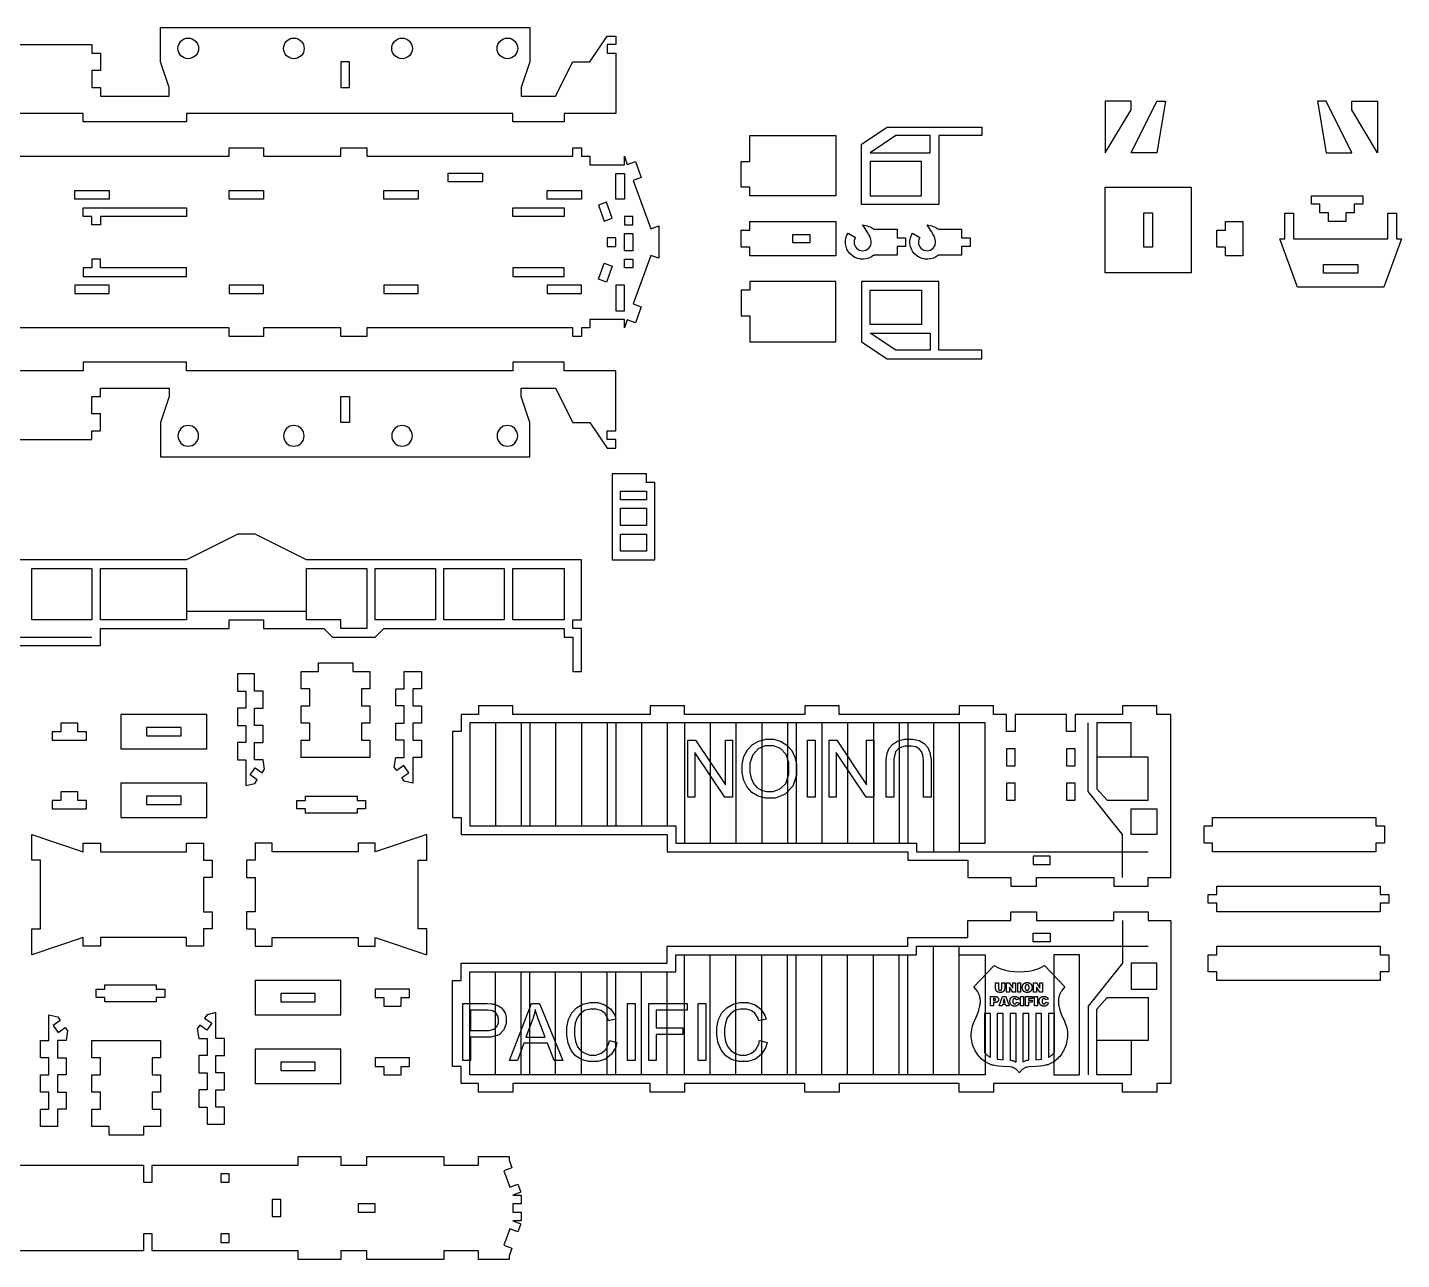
# Model space of a CAD drawing. Extents: x -80 to 87, y -38 to 108.
# Drawn here: x 7.3 to 87.2, y -37.9 to 33.9 of the extents above; entities that cross this region are included whole.
import ezdxf

# ---------------------------------------------------------------- set-up
doc = ezdxf.new("R2010")
doc.units = 0
doc.header["$MEASUREMENT"] = 0
doc.layers.get('0').update_dxf_attribs({"linetype": 'CONTINUOUS'})
doc.layers.add('ENGRAVE', color=1, linetype='CONTINUOUS')

msp = doc.modelspace()

# ---------------------------------------------------------------- linework, layer by layer
for points in [[(6.5, 32.875), (11, 32.875), (11, 32.375), (11.5, 32.375), (11.5, 31.375), (11, 31.375), (11, 30.375), (11.5, 30.375), (11.5, 29.875), (15.5, 29.875), (15.5, 30.375), (15, 31.876), (15, 33.876), (36.5, 33.876), (36.5, 31.876), (36, 30.375), (36, 29.875), (38, 29.875), (39, 31.875), (40, 31.875), (41, 33.375), (41.5, 33.375), (41.5, 32.875), (41, 32.875), (41, 32.375), (41.5, 32.375), (41.5, 28.875), (38.5, 28.875), (38.5, 28.375), (35.5, 28.375), (35.5, 28.875), (16.5, 28.875), (16.5, 28.375), (10.5, 28.375), (10.5, 28.875), (-6, 28.875)], [(1, 26.375), (19, 26.375), (19, 26.875), (21, 26.875), (21, 26.375), (25.5, 26.375), (25.5, 26.875), (27, 26.875), (27, 26.375), (39, 26.375), (39, 26.875), (39.5, 26.875), (39.5, 26.375), (40, 26.375), (40, 25.875), (42, 25.875), (42, 26.375), (42.171, 25.905), (42.641, 26.076), (42.983, 25.137), (42.513, 24.966), (43.539, 22.146), (44.009, 22.317), (44.009, 20.433), (43.539, 20.604), (42.513, 17.785), (42.983, 17.614), (42.641, 16.674), (42.171, 16.845), (42, 16.375), (42, 16.875), (40, 16.875), (40, 16.375), (39.5, 16.375), (39.5, 15.875), (39, 15.875), (39, 16.375), (27, 16.375), (27, 15.875), (25.5, 15.875), (25.5, 16.375), (21, 16.375), (21, 15.875), (19, 15.875), (19, 16.375), (1, 16.375)], [(6.5, 9.876), (11, 9.876), (11, 10.376), (11.5, 10.376), (11.5, 11.376), (11, 11.376), (11, 12.376), (11.5, 12.376), (11.5, 12.876), (15.5, 12.876), (15.5, 12.376), (15, 10.875), (15, 8.875), (36.5, 8.875), (36.5, 10.875), (36, 12.376), (36, 12.876), (38, 12.876), (39, 10.876), (40, 10.876), (41, 9.376), (41.5, 9.376), (41.5, 9.876), (41, 9.876), (41, 10.376), (41.5, 10.376), (41.5, 13.876), (38.5, 13.876), (38.5, 14.376), (35.5, 14.376), (35.5, 13.876), (16.5, 13.876), (16.5, 14.376), (10.5, 14.376), (10.5, 13.876), (-6, 13.876)], [(-2.5, -2.124), (11.5, -2.124), (11.5, -1.124), (19, -1.125), (19, -0.625), (21, -0.625), (21, -1.125), (24.5, -1.124), (25, -1.624), (27.5, -1.624), (28, -1.124), (38.5, -1.126), (38.5, -1.625), (39, -1.625), (39, -3.625), (39.5, -3.625), (39.5, -1.125), (39, -1.125), (39, -0.625), (39.5, -0.625), (39.5, 2.875), (23.5, 2.876), (20.5, 4.376), (19.5, 4.376), (16.5, 2.876), (-30.5, 2.875)], [(6, -32.375), (14, -32.375), (14, -33.375), (14.5, -33.375), (14.5, -32.375), (23, -32.375), (23, -31.875), (25.5, -31.875), (25.5, -32.375), (27, -32.375), (27, -31.875), (31.5, -31.875), (31.5, -32.375), (33.5, -32.375), (33.5, -31.875), (35.286, -31.875), (35.286, -32.075), (35.457, -32.544), (34.987, -32.715), (35.329, -33.655), (35.799, -33.484), (35.97, -33.954), (35.5, -34.125), (36, -34.125), (36, -34.625), (35.5, -34.625), (35.5, -35.125), (36, -35.125), (36, -35.625), (35.5, -35.625), (35.97, -35.796), (35.799, -36.266), (35.329, -36.095), (34.987, -37.035), (35.457, -37.206), (35.286, -37.675), (35.286, -37.875), (33.5, -37.875), (33.5, -37.375), (31.5, -37.375), (31.5, -37.875), (27, -37.875), (27, -37.375), (25.5, -37.375), (25.5, -37.875), (23, -37.875), (23, -37.375), (14.5, -37.375), (14.5, -36.375), (14, -36.375), (14, -37.375), (6, -37.375)]]:
    msp.add_lwpolyline(points)
for points in [[(17.21, 32.657, -0.414214), (16.61, 32.057, -0.414214), (16.01, 32.657, -0.414214), (16.61, 33.257, -0.414214)], [(23.359, 32.657, -0.414214), (22.759, 32.057, -0.414214), (22.159, 32.657, -0.414214), (22.759, 33.257, -0.414214)], [(29.658, 32.657, -0.414214), (29.058, 32.057, -0.414214), (28.458, 32.657, -0.414214), (29.058, 33.257, -0.414214)], [(35.792, 32.657, -0.414214), (35.192, 32.057, -0.414214), (34.592, 32.657, -0.414214), (35.192, 33.257, -0.414214)], [(55.459, 21.653, 0.413674), (55.596, 20.96, 0.413674), (56.29, 21.096, 0.227411), (56.35, 21.539, 0.040458), (56.283, 21.717, 0.028707), (56.143, 21.972, 0.01476), (55.875, 22.375, -0.034376), (56.229, 22.291, -0.104281), (56.532, 22.125), (57.875, 22.125), (57.875, 21.625), (58.375, 21.625), (58.375, 21.125), (57.875, 21.125), (57.875, 20.625), (56.532, 20.625, -0.35324), (55.28, 20.57, -0.35324), (54.962, 21.783, -0.034036), (55.026, 21.902)], [(59.209, 21.653, 0.413674), (59.346, 20.96, 0.413674), (60.04, 21.096, 0.227411), (60.1, 21.539, 0.040458), (60.033, 21.717, 0.028707), (59.893, 21.972, 0.01476), (59.625, 22.375, -0.034376), (59.979, 22.291, -0.104281), (60.282, 22.125), (61.625, 22.125), (61.625, 21.625), (62.125, 21.625), (62.125, 21.125), (61.625, 21.125), (61.625, 20.625), (60.282, 20.625, -0.35324), (59.03, 20.57, -0.35324), (58.712, 21.783, -0.034036), (58.776, 21.902)], [(17.21, 10.094, 0.414214), (16.61, 10.694, 0.414214), (16.01, 10.094, 0.414214), (16.61, 9.494, 0.414214)], [(23.359, 10.094, 0.414214), (22.759, 10.694, 0.414214), (22.159, 10.094, 0.414214), (22.759, 9.494, 0.414214)], [(29.658, 10.094, 0.414214), (29.058, 10.694, 0.414214), (28.458, 10.094, 0.414214), (29.058, 9.494, 0.414214)], [(35.792, 10.094, 0.414214), (35.192, 10.694, 0.414214), (34.592, 10.094, 0.414214), (35.192, 9.494, 0.414214)]]:
    msp.add_lwpolyline(points, format="xyb", close=True)
for points in [[(25.5, 31.875), (25.5, 30.375), (26, 30.375), (26, 31.875)], [(70, 26.58), (71.5, 29.08), (71.5, 29.58), (70, 29.58)], [(71.5, 26.58), (73, 29.58), (73.5, 29.58), (73, 26.58)], [(84.352, 26.58), (82.852, 29.58), (82.352, 29.58), (82.852, 26.58)], [(85.852, 26.58), (84.352, 29.08), (84.352, 29.58), (85.852, 29.58)], [(62.808, 28.075), (62.808, 27.575), (60.308, 27.575), (60.308, 23.575), (55.808, 23.575), (55.808, 27.075), (57.308, 28.075)], [(54.308, 27.575), (54.308, 24.075), (49.308, 24.075), (49.308, 24.575), (48.808, 24.575), (48.808, 26.075), (49.308, 26.075), (49.308, 27.575), (53.308, 27.575), (53.808, 27.575)], [(59.808, 26.575), (59.808, 27.575), (57.808, 27.575), (56.308, 26.575)], [(59.308, 24.075), (59.308, 26.075), (56.308, 26.075), (56.308, 24.075)], [(33.75, 25.395), (33.75, 24.895), (31.75, 24.895), (31.75, 25.395)], [(41.5, 23.875), (41.5, 25.375), (42, 25.375), (42, 23.875)], [(12, 24.375), (12, 23.875), (10, 23.875), (10, 24.375)], [(21, 24.375), (21, 23.875), (19, 23.875), (19, 24.375)], [(30, 24.375), (30, 23.875), (27.999, 23.875), (28, 24.375)], [(39.5, 24.375), (39.5, 23.875), (37.5, 23.875), (37.5, 24.375)], [(75, 19.58), (70, 19.58), (70, 24.58), (75, 24.58)], [(82, 24.08), (85, 24.08), (85, 23.58), (84.5, 23.58), (84.5, 23.08), (84, 23.08), (84, 22.58), (83, 22.58), (83, 23.08), (82.5, 23.08), (82.5, 23.58), (82, 23.58)], [(16.5, 23.375), (16.5, 22.875), (11.5, 22.875), (11.5, 22.375), (11, 22.375), (11, 22.875), (10.5, 22.875), (10.5, 23.375)], [(38.5, 23.375), (38.5, 22.875), (35.5, 22.875), (35.5, 23.375)], [(40.487, 23.535), (40.829, 22.595), (41.299, 22.766), (40.957, 23.706)], [(42, 22.375), (42.5, 22.375), (42.5, 22.875), (42, 22.875)], [(54.308, 22.575), (54.308, 20.575), (49.308, 20.575), (49.308, 21.075), (48.808, 21.075), (48.808, 22.075), (49.308, 22.075), (49.308, 22.575)], [(72.25, 21.08), (72.25, 23.08), (72.75, 23.08), (72.75, 21.08)], [(78, 22.58), (78, 20.58), (77, 20.58), (77, 21.08), (76.5, 21.08), (76.5, 22.08), (77, 22.08), (77, 22.58)], [(80.455, 23.071), (80.955, 23.071), (80.955, 21.571), (86.455, 21.571), (86.455, 23.071), (86.955, 23.071), (86.955, 21.571), (87.248, 21.567), (86.222, 18.747), (81.188, 18.747), (80.162, 21.567), (80.455, 21.571)], [(41, 21.625), (41, 21.125), (41.5, 21.125), (41.5, 21.625)], [(42, 20.875), (42, 21.875), (42.5, 21.875), (42.5, 20.875)], [(52.808, 21.325), (51.808, 21.325), (51.808, 21.825), (52.808, 21.825)], [(16.5, 19.875), (11.5, 19.875), (11.5, 20.375), (11, 20.375), (11, 19.875), (10.5, 19.875), (10.5, 19.375), (16.5, 19.375)], [(40.487, 19.215), (40.829, 20.155), (41.299, 19.984), (40.957, 19.044)], [(42, 19.875), (42, 20.375), (42.5, 20.375), (42.5, 19.875)], [(82.705, 20.071), (84.705, 20.071), (84.705, 19.571), (82.705, 19.571)], [(38.5, 19.875), (35.5, 19.875), (35.5, 19.375), (38.5, 19.375)], [(12, 18.875), (10, 18.875), (10, 18.375), (12, 18.375)], [(21, 18.875), (19, 18.875), (19, 18.375), (21, 18.375)], [(30, 18.875), (28, 18.875), (28, 18.375), (30, 18.375)], [(39.5, 18.875), (37.5, 18.875), (37.5, 18.375), (39.5, 18.375)], [(41.5, 17.375), (42, 17.375), (42, 18.875), (41.5, 18.875)], [(54.308, 15.575), (54.308, 19.075), (49.308, 19.075), (49.308, 18.575), (48.808, 18.575), (48.808, 17.075), (49.308, 17.075), (49.308, 15.575), (53.308, 15.575), (53.808, 15.575)], [(62.808, 14.575), (62.808, 15.075), (60.308, 15.075), (60.308, 19.075), (55.808, 19.075), (55.808, 15.575), (57.308, 14.575)], [(59.308, 18.575), (59.308, 16.575), (56.308, 16.575), (56.308, 18.575)], [(59.808, 16.075), (59.808, 15.075), (57.808, 15.075), (56.308, 16.075)], [(25.5, 10.876), (25.5, 12.376), (26, 12.376), (26, 10.876)], [(43.782, 2.876), (43.782, 6.876), (43.782, 7.376), (43.282, 7.376), (43.282, 7.876), (41.282, 7.876), (41.282, 2.876)], [(43.282, 6.876), (43.282, 6.376), (41.782, 6.376), (41.782, 6.876)], [(43.282, 5.876), (43.282, 4.876), (41.782, 4.876), (41.782, 5.876)], [(43.282, 4.376), (43.282, 3.376), (41.782, 3.376), (41.782, 4.376)], [(7.5, -0.624), (7.5, 2.376), (11, 2.376), (11, -0.624)], [(11.5, -0.624), (11.5, 2.376), (16.5, 2.376), (16.5, -0.624)], [(23.5, -0.624), (23.5, 2.376), (27, 2.376), (27, -1.124), (25.5, -1.124), (25.5, -0.624)], [(27.5, -0.624), (27.5, 2.376), (31, 2.376), (31, -0.624)], [(31.5, -0.624), (31.5, 2.376), (35, 2.376), (35, -0.624)], [(35.5, -0.624), (35.5, 2.376), (38.5, 2.375), (38.5, -0.625)], [(27.189, -3.635), (27.189, -4.635), (26.689, -4.635), (26.689, -5.635), (27.189, -5.635), (27.189, -6.635), (26.689, -6.635), (26.689, -7.635), (27.189, -7.635), (27.189, -8.635), (23.189, -8.635), (23.189, -7.635), (23.689, -7.635), (23.689, -6.635), (23.189, -6.635), (23.189, -5.635), (23.689, -5.635), (23.689, -4.635), (23.189, -4.635), (23.189, -3.635), (24.189, -3.635), (24.189, -3.135), (26.189, -3.135), (26.189, -3.635)], [(20.472, -3.766), (19.472, -3.766), (19.472, -4.766), (19.972, -4.766), (19.972, -5.766), (19.472, -5.766), (19.472, -6.766), (19.972, -6.766), (19.972, -7.766), (19.472, -7.766), (19.472, -8.766), (19.972, -8.766), (19.972, -10.266), (20.482, -10.144), (20.625, -9.94), (20.216, -9.653), (20.502, -9.243), (20.912, -9.53), (21.055, -9.325), (20.972, -8.766), (20.472, -8.766), (20.472, -7.766), (20.972, -7.766), (20.972, -6.766), (20.472, -6.766), (20.472, -5.766), (20.972, -5.766), (20.972, -4.766), (20.472, -4.766)], [(29.189, -3.635), (30.189, -3.635), (30.189, -4.635), (29.689, -4.635), (29.689, -5.635), (30.189, -5.635), (30.189, -6.635), (29.689, -6.635), (29.689, -7.635), (30.189, -7.635), (30.189, -8.635), (29.689, -8.635), (29.689, -10.135), (29.18, -10.014), (29.036, -9.809), (29.446, -9.522), (29.159, -9.113), (28.75, -9.4), (28.606, -9.195), (28.689, -8.635), (29.189, -8.635), (29.189, -7.635), (28.689, -7.635), (28.689, -6.635), (29.189, -6.635), (29.189, -5.635), (28.689, -5.635), (28.689, -4.635), (29.189, -4.635)], [(12.689, -8.135), (17.689, -8.135), (17.689, -6.135), (12.689, -6.135)], [(73.81, -15.625), (73.81, -6.125), (73, -6.125), (73, -5.625), (71, -5.625), (71, -6.125), (68.25, -6.125), (68.25, -7.125), (67.75, -7.125), (67.75, -6.125), (64.75, -6.125), (64.75, -7.125), (64.25, -7.125), (64.25, -6.125), (63.5, -6.125), (63.5, -5.625), (61.5, -5.625), (61.5, -6.125), (54.5, -6.125), (54.5, -5.625), (52.5, -5.625), (52.5, -6.125), (45.5, -6.125), (45.5, -5.625), (43.5, -5.625), (43.5, -6.125), (35.5, -6.125), (35.5, -5.625), (33.5, -5.625), (33.5, -6.125), (32.5, -6.125), (32.5, -7.125), (32, -7.125), (32, -12.125), (32.5, -12.125), (32.5, -13.125), (44.5, -13.125), (44.5, -14.125), (58.5, -14.125), (58.5, -14.625), (62, -14.625), (62, -15.625), (64.5, -15.625), (64.5, -16.125), (66, -16.125), (66, -15.625), (70.5, -15.625), (70.5, -16.125), (72.5, -16.125), (72.5, -15.625)], [(8.689, -7.635), (10.689, -7.635), (10.689, -7.135), (10.189, -7.135), (10.189, -6.635), (9.189, -6.635), (9.189, -7.135), (8.689, -7.135)], [(14.189, -7.385), (16.189, -7.385), (16.189, -6.885), (14.189, -6.885)], [(64.75, -8.125), (64.25, -8.125), (64.25, -9.125), (64.75, -9.125)], [(68.25, -8.125), (67.75, -8.125), (67.75, -9.125), (68.25, -9.125)], [(12.689, -12.135), (17.689, -12.135), (17.689, -10.135), (12.689, -10.135)], [(64.75, -10.125), (64.25, -10.125), (64.25, -11.125), (64.75, -11.125)], [(68.25, -10.125), (67.75, -10.125), (67.75, -11.125), (68.25, -11.125)], [(8.689, -11.635), (10.689, -11.635), (10.689, -11.135), (10.189, -11.135), (10.189, -10.635), (9.189, -10.635), (9.189, -11.135), (8.689, -11.135)], [(14.189, -11.385), (16.189, -11.385), (16.189, -10.885), (14.189, -10.885)], [(26.939, -11.135), (26.939, -11.635), (26.439, -11.635), (26.44, -11.885), (23.439, -11.885), (23.439, -11.635), (22.939, -11.635), (22.939, -11.135), (23.439, -11.135), (23.439, -10.885), (26.44, -10.885), (26.439, -11.135)], [(76.25, -14.125), (76.25, -13.625), (75.75, -13.625), (75.75, -12.625), (76.25, -12.625), (76.25, -12.125), (85.75, -12.125), (85.75, -12.625), (86.25, -12.625), (86.25, -13.625), (85.75, -13.625), (85.75, -14.125)], [(7.5, -20.125), (7.5, -18.625), (8, -18.625), (8, -14.625), (7.5, -14.625), (7.5, -13.125), (10.5, -14.125), (10.5, -13.625), (11.5, -13.625), (11.5, -14.125), (16.5, -14.125), (16.5, -13.625), (17.5, -13.625), (17.5, -14.625), (18, -14.625), (18, -15.625), (17.5, -15.625), (17.5, -17.625), (18, -17.625), (18, -18.625), (17.5, -18.625), (17.5, -19.625), (16.5, -19.625), (16.5, -19.125), (11.5, -19.125), (11.5, -19.625), (10.5, -19.625), (10.5, -19.125)], [(30.5, -20.125), (30.5, -18.625), (30, -18.625), (30, -14.625), (30.5, -14.625), (30.5, -13.125), (27.5, -14.125), (27.5, -13.625), (26.5, -13.625), (26.5, -14.125), (21.5, -14.125), (21.5, -13.625), (20.5, -13.625), (20.5, -14.625), (20, -14.625), (20, -15.625), (20.5, -15.625), (20.5, -17.625), (20, -17.625), (20, -18.625), (20.5, -18.625), (20.5, -19.625), (21.5, -19.625), (21.5, -19.125), (26.5, -19.125), (26.5, -19.625), (27.5, -19.625), (27.5, -19.125)], [(66.8, -14.375), (65.8, -14.375), (65.8, -14.875), (66.8, -14.875)], [(76.5, -17.625), (76.5, -17.125), (76, -17.125), (76, -16.625), (76.5, -16.625), (76.5, -16.125), (86, -16.125), (86, -16.625), (86.5, -16.625), (86.5, -17.125), (86, -17.125), (86, -17.625)], [(73.81, -18.125), (73.81, -27.625), (73, -27.625), (73, -28.125), (71, -28.125), (71, -27.625), (63.5, -27.625), (63.5, -28.125), (61.5, -28.125), (61.5, -27.625), (54.5, -27.625), (54.5, -28.125), (52.5, -28.125), (52.5, -27.625), (45.5, -27.625), (45.5, -28.125), (43.5, -28.125), (43.5, -27.625), (35.5, -27.625), (35.5, -28.125), (33.5, -28.125), (33.5, -27.625), (32.5, -27.625), (32.5, -26.625), (32, -26.625), (32, -21.625), (32.5, -21.625), (32.5, -20.625), (44.5, -20.625), (44.5, -19.625), (58.5, -19.625), (58.5, -19.125), (62, -19.125), (62, -18.125), (64.5, -18.125), (64.5, -17.625), (66, -17.625), (66, -18.125), (70.5, -18.125), (70.5, -17.625), (72.5, -17.625), (72.5, -18.125)], [(66.8, -19.375), (65.8, -19.375), (65.8, -18.875), (66.8, -18.875)], [(76.5, -21.625), (76.5, -21.125), (76, -21.125), (76, -20.125), (76.5, -20.125), (76.5, -19.625), (86, -19.625), (86, -20.125), (86.5, -20.125), (86.5, -21.125), (86, -21.125), (86, -21.625)], [(11.25, -22.625), (11.25, -22.125), (11.75, -22.125), (11.75, -21.875), (14.751, -21.875), (14.751, -22.125), (15.251, -22.125), (15.251, -22.625), (14.751, -22.625), (14.751, -22.875), (11.75, -22.875), (11.75, -22.625)], [(25.5, -21.625), (20.5, -21.625), (20.5, -23.625), (25.5, -23.625)], [(24, -22.375), (22, -22.375), (22, -22.875), (24, -22.875)], [(29.5, -22.125), (27.5, -22.125), (27.5, -22.625), (28, -22.625), (28, -23.125), (29, -23.125), (29, -22.625), (29.5, -22.625)], [(9, -30.125), (8, -30.125), (8, -29.125), (8.5, -29.125), (8.5, -28.125), (8, -28.125), (8, -27.125), (8.5, -27.125), (8.5, -26.125), (8, -26.125), (8, -25.125), (8.5, -25.125), (8.5, -23.625), (9.01, -23.746), (9.153, -23.951), (8.744, -24.238), (9.03, -24.647), (9.44, -24.361), (9.583, -24.565), (9.5, -25.125), (9, -25.125), (9, -26.125), (9.5, -26.125), (9.5, -27.125), (9, -27.125), (9, -28.125), (9.5, -28.125), (9.5, -29.125), (9, -29.125)], [(17.717, -29.995), (18.717, -29.995), (18.717, -28.995), (18.217, -28.995), (18.217, -27.995), (18.717, -27.995), (18.717, -26.995), (18.217, -26.995), (18.217, -25.995), (18.717, -25.995), (18.717, -24.995), (18.217, -24.995), (18.217, -23.495), (17.708, -23.616), (17.564, -23.821), (17.974, -24.107), (17.687, -24.517), (17.278, -24.23), (17.134, -24.435), (17.217, -24.995), (17.717, -24.995), (17.717, -25.995), (17.217, -25.995), (17.217, -26.995), (17.717, -26.995), (17.717, -27.995), (17.217, -27.995), (17.217, -28.995), (17.717, -28.995)], [(11, -30.125), (11, -29.125), (11.5, -29.125), (11.5, -28.125), (11, -28.125), (11, -27.125), (11.5, -27.125), (11.5, -26.125), (11, -26.125), (11, -25.125), (15, -25.125), (15, -26.125), (14.5, -26.125), (14.5, -27.125), (15, -27.125), (15, -28.125), (14.5, -28.125), (14.5, -29.125), (15, -29.125), (15, -30.125), (14, -30.125), (14, -30.625), (12, -30.625), (12, -30.125)], [(25.5, -25.625), (20.5, -25.625), (20.5, -27.625), (25.5, -27.625)], [(24, -26.375), (22, -26.375), (22, -26.875), (24, -26.875)], [(29.5, -26.125), (27.5, -26.125), (27.5, -26.625), (28, -26.625), (28, -27.125), (29, -27.125), (29, -26.625), (29.5, -26.625)], [(18.5, -32.875), (18.5, -33.375), (19, -33.375), (19, -32.875)], [(21.5, -34.375), (21.5, -35.375), (22, -35.375), (22, -34.375)], [(26.5, -34.625), (26.5, -35.125), (27.5, -35.125), (27.5, -34.625)], [(18.5, -36.375), (18.5, -36.875), (19, -36.875), (19, -36.375)]]:
    msp.add_lwpolyline(points, close=True)
at = {"layer": 'ENGRAVE'}
for points in [[(16.5, -0.125), (23.5, -0.125)], [(-2, -1.625), (11, -1.625)], [(61.5, -13.625), (63, -13.625), (63, -6.625), (33, -6.625), (33, -12.625), (45, -12.625), (45, -13.625), (59, -13.625), (59, -14.125), (72.5, -14.125)], [(34.5, -6.625), (34.5, -12.625)], [(36, -6.625), (36, -12.625)], [(36.5, -6.625), (36.5, -12.625)], [(38, -6.625), (38, -12.625)], [(39.5, -6.625), (39.5, -12.625)], [(41, -6.625), (41, -12.625)], [(41.5, -6.625), (41.5, -12.625)], [(43, -6.625), (43, -12.625)], [(44.5, -6.625), (44.5, -12.625)], [(45.5, -6.625), (45.5, -13.625)], [(47, -6.625), (47, -13.625)], [(48.5, -6.625), (48.5, -13.625)], [(50, -6.625), (50, -13.625)], [(51.5, -6.625), (51.5, -13.625)], [(52, -6.625), (52, -13.625)], [(53.5, -6.625), (53.5, -13.625)], [(55, -6.625), (55, -13.625)], [(56.5, -6.625), (56.5, -13.625)], [(58, -6.625), (58, -13.625)], [(58.5, -6.625), (58.5, -13.625)], [(60, -6.625), (60, -14.125)], [(61.5, -6.625), (61.5, -14.125)], [(71, -15.625), (71, -13.125), (69, -10.625), (69, -6.625)], [(71.5, -8.625), (69.5, -8.625)], [(71, -18.125), (71, -20.625), (69, -23.125), (69, -27.125)], [(61.5, -20.125), (63, -20.125), (63, -27.125), (33, -27.125), (33, -21.125), (45, -21.125), (45, -20.125), (59, -20.125), (59, -19.625), (72.5, -19.625)], [(60, -27.125), (60, -19.625)], [(61.5, -27.125), (61.5, -19.625)], [(45.5, -27.125), (45.5, -20.125)], [(47, -27.125), (47, -20.125)], [(48.5, -27.125), (48.5, -20.125)], [(50, -27.125), (50, -20.125)], [(51.5, -27.125), (51.5, -20.125)], [(52, -27.125), (52, -20.125)], [(53.5, -27.125), (53.5, -20.125)], [(55, -27.125), (55, -20.125)], [(56.5, -27.125), (56.5, -20.125)], [(58, -27.125), (58, -20.125)], [(58.5, -27.125), (58.5, -20.125)], [(34.5, -27.125), (34.5, -21.125)], [(36, -27.125), (36, -21.125)], [(36.5, -27.125), (36.5, -21.125)], [(38, -27.125), (38, -21.125)], [(39.5, -27.125), (39.5, -21.125)], [(41, -27.125), (41, -21.125)], [(41.5, -27.125), (41.5, -21.125)], [(43, -27.125), (43, -21.125)], [(44.5, -27.125), (44.5, -21.125)], [(71.5, -25.125), (69.5, -25.125)]]:
    msp.add_lwpolyline(points, dxfattribs=at)
for points in [[(69.5, -6.625), (69.5, -10.46), (70.102, -11.125), (72.5, -11.125), (72.5, -8.625), (71.5, -8.625), (71.5, -6.625)], [(48.301, -7.634), (48.301, -10.949), (47.85, -10.949), (46.113, -8.347), (46.113, -10.949), (45.692, -10.949), (45.692, -7.634), (46.142, -7.634), (47.88, -10.236), (47.88, -7.634)], [(52.03, -9.247), (52.03, -9.66), (51.808, -10.305), (51.365, -10.772), (50.793, -11.005), (50.214, -11.005), (49.8, -10.895), (49.432, -10.676), (49.151, -10.371), (48.957, -9.979), (48.861, -9.534), (48.861, -9.034), (48.962, -8.583), (49.166, -8.185), (49.454, -7.884), (49.827, -7.68), (50.229, -7.577), (50.679, -7.577), (51.097, -7.69), (51.466, -7.916), (51.745, -8.225), (51.935, -8.616), (52.03, -9.029)], [(51.579, -9.24), (51.579, -8.94), (51.418, -8.469), (51.095, -8.124), (50.691, -7.952), (50.2, -7.952), (49.792, -8.126), (49.472, -8.474), (49.312, -8.968), (49.312, -9.49), (49.38, -9.843), (49.517, -10.144), (49.717, -10.378), (49.981, -10.544), (50.277, -10.627), (50.674, -10.627), (51.075, -10.467), (51.411, -10.148), (51.579, -9.614)], [(53.107, -7.634), (53.107, -10.949), (52.67, -10.949), (52.67, -7.634)], [(56.528, -7.634), (56.528, -10.949), (56.078, -10.949), (54.34, -8.347), (54.34, -10.949), (53.919, -10.949), (53.919, -7.634), (54.37, -7.634), (56.107, -10.236), (56.107, -7.634)], [(57.689, -10.949), (57.251, -10.949), (57.251, -8.784), (57.308, -8.387), (57.421, -8.093), (57.624, -7.854), (57.919, -7.669), (58.306, -7.577), (58.779, -7.577), (59.159, -7.658), (59.456, -7.818), (59.667, -8.051), (59.793, -8.355), (59.857, -8.77), (59.857, -10.949), (59.419, -10.949), (59.419, -8.819), (59.379, -8.501), (59.299, -8.296), (59.161, -8.138), (58.965, -8.027), (58.726, -7.972), (58.342, -7.972), (57.997, -8.082), (57.792, -8.301), (57.689, -8.723)], [(71.5, -13.125), (71.5, -11.625), (73, -11.625), (73, -13.125)], [(65, -21.111), (65.286, -21.101), (65.531, -21.076), (65.639, -21.059), (65.74, -21.039), (65.834, -21.017), (65.921, -20.993), (66.002, -20.966), (66.077, -20.938), (66.217, -20.878), (66.466, -20.747), (67.652, -21.995), (67.534, -22.137), (67.478, -22.211), (67.426, -22.289), (67.402, -22.33), (67.38, -22.371), (67.359, -22.415), (67.34, -22.46), (67.323, -22.507), (67.308, -22.556), (67.295, -22.606), (67.285, -22.66), (67.278, -22.715), (67.273, -22.773), (67.271, -22.834), (67.273, -22.898), (67.278, -22.964), (67.286, -23.034), (67.298, -23.107), (67.314, -23.183), (67.334, -23.263), (67.358, -23.347), (67.419, -23.527), (67.499, -23.723), (67.598, -23.937), (67.649, -24.049), (67.693, -24.161), (67.728, -24.273), (67.757, -24.385), (67.778, -24.496), (67.793, -24.607), (67.801, -24.717), (67.802, -24.826), (67.798, -24.934), (67.787, -25.04), (67.771, -25.144), (67.749, -25.246), (67.723, -25.346), (67.691, -25.444), (67.654, -25.54), (67.613, -25.632), (67.567, -25.722), (67.518, -25.808), (67.464, -25.891), (67.407, -25.97), (67.347, -26.046), (67.283, -26.117), (67.216, -26.184), (67.147, -26.247), (67.075, -26.304), (67.001, -26.357), (66.925, -26.405), (66.847, -26.448), (66.768, -26.485), (66.687, -26.516), (66.647, -26.529), (66.606, -26.541), (66.564, -26.551), (66.523, -26.56), (66.364, -26.587), (66.217, -26.607), (65.96, -26.631), (65.56, -26.659), (65.478, -26.672), (65.439, -26.68), (65.401, -26.69), (65.365, -26.701), (65.329, -26.715), (65.294, -26.731), (65.26, -26.749), (65.227, -26.769), (65.194, -26.793), (65.161, -26.819), (65.129, -26.849), (65.097, -26.882), (65.065, -26.918), (65.033, -26.959), (65, -27.003), (64.968, -26.959), (64.935, -26.918), (64.903, -26.882), (64.871, -26.849), (64.839, -26.819), (64.806, -26.793), (64.773, -26.769), (64.74, -26.749), (64.706, -26.731), (64.671, -26.715), (64.636, -26.701), (64.599, -26.69), (64.561, -26.68), (64.522, -26.672), (64.44, -26.659), (64.04, -26.631), (63.783, -26.607), (63.636, -26.587), (63.477, -26.56), (63.436, -26.551), (63.395, -26.541), (63.354, -26.529), (63.313, -26.516), (63.232, -26.485), (63.153, -26.448), (63.075, -26.405), (62.999, -26.357), (62.925, -26.304), (62.853, -26.247), (62.784, -26.184), (62.717, -26.117), (62.654, -26.046), (62.593, -25.97), (62.536, -25.891), (62.483, -25.808), (62.433, -25.722), (62.387, -25.632), (62.346, -25.54), (62.31, -25.444), (62.278, -25.346), (62.251, -25.246), (62.229, -25.144), (62.213, -25.04), (62.202, -24.934), (62.198, -24.826), (62.199, -24.717), (62.207, -24.607), (62.222, -24.496), (62.243, -24.385), (62.272, -24.273), (62.308, -24.161), (62.351, -24.049), (62.402, -23.937), (62.502, -23.723), (62.581, -23.527), (62.642, -23.347), (62.666, -23.263), (62.686, -23.183), (62.702, -23.107), (62.714, -23.034), (62.722, -22.964), (62.727, -22.898), (62.729, -22.834), (62.727, -22.773), (62.723, -22.715), (62.715, -22.66), (62.705, -22.606), (62.693, -22.556), (62.678, -22.507), (62.661, -22.46), (62.641, -22.415), (62.621, -22.371), (62.598, -22.33), (62.574, -22.289), (62.522, -22.211), (62.466, -22.137), (62.348, -21.995), (63.534, -20.747), (63.783, -20.878), (63.923, -20.938), (63.999, -20.966), (64.08, -20.993), (64.167, -21.017), (64.26, -21.039), (64.361, -21.059), (64.47, -21.076), (64.714, -21.101)], [(67, -27.125), (68.5, -27.125), (68.5, -20.125), (67, -20.125)], [(71.5, -20.625), (71.5, -22.125), (73, -22.125), (73, -20.625)], [(63.974, -21.759), (64.143, -21.759), (64.143, -22.087), (64.142, -22.099), (64.142, -22.111), (64.14, -22.122), (64.139, -22.134), (64.137, -22.145), (64.134, -22.156), (64.131, -22.168), (64.127, -22.178), (64.123, -22.189), (64.119, -22.199), (64.114, -22.209), (64.108, -22.219), (64.102, -22.228), (64.095, -22.237), (64.088, -22.246), (64.08, -22.254), (64.072, -22.262), (64.063, -22.269), (64.055, -22.276), (64.047, -22.282), (64.038, -22.287), (64.029, -22.292), (64.021, -22.296), (64.012, -22.299), (63.999, -22.304), (63.986, -22.307), (63.972, -22.311), (63.958, -22.313), (63.942, -22.315), (63.927, -22.317), (63.91, -22.318), (63.893, -22.318), (63.851, -22.316), (63.806, -22.312), (63.794, -22.311), (63.783, -22.309), (63.773, -22.306), (63.762, -22.304), (63.753, -22.301), (63.744, -22.298), (63.735, -22.294), (63.727, -22.29), (63.719, -22.286), (63.711, -22.281), (63.704, -22.275), (63.696, -22.27), (63.689, -22.264), (63.682, -22.257), (63.675, -22.25), (63.668, -22.243), (63.662, -22.235), (63.656, -22.227), (63.651, -22.219), (63.646, -22.211), (63.642, -22.203), (63.638, -22.195), (63.635, -22.187), (63.632, -22.179), (63.626, -22.154), (63.621, -22.13), (63.619, -22.119), (63.618, -22.107), (63.617, -22.097), (63.617, -22.087), (63.617, -21.759), (63.785, -21.759), (63.785, -22.095), (63.785, -22.1), (63.785, -22.106), (63.786, -22.111), (63.787, -22.116), (63.788, -22.121), (63.789, -22.126), (63.79, -22.13), (63.791, -22.135), (63.793, -22.139), (63.795, -22.143), (63.797, -22.147), (63.799, -22.151), (63.802, -22.155), (63.804, -22.158), (63.807, -22.162), (63.81, -22.165), (63.813, -22.168), (63.817, -22.171), (63.82, -22.174), (63.824, -22.176), (63.828, -22.178), (63.832, -22.18), (63.836, -22.182), (63.84, -22.184), (63.845, -22.186), (63.849, -22.187), (63.854, -22.188), (63.859, -22.189), (63.864, -22.189), (63.869, -22.19), (63.874, -22.19), (63.88, -22.19), (63.885, -22.19), (63.891, -22.19), (63.896, -22.189), (63.901, -22.189), (63.906, -22.188), (63.91, -22.187), (63.915, -22.186), (63.919, -22.184), (63.923, -22.182), (63.928, -22.181), (63.931, -22.179), (63.935, -22.176), (63.939, -22.174), (63.942, -22.171), (63.946, -22.168), (63.949, -22.165), (63.952, -22.162), (63.955, -22.159), (63.958, -22.155), (63.96, -22.152), (63.962, -22.148), (63.964, -22.144), (63.966, -22.14), (63.968, -22.135), (63.969, -22.131), (63.971, -22.126), (63.972, -22.121), (63.973, -22.116), (63.973, -22.111), (63.974, -22.106), (63.974, -22.1), (63.974, -22.095)], [(64.256, -21.759), (64.414, -21.759), (64.621, -22.064), (64.621, -21.759), (64.781, -21.759), (64.781, -22.308), (64.621, -22.308), (64.415, -22.005), (64.415, -22.308), (64.256, -22.308)], [(64.9, -21.759), (65.069, -21.759), (65.069, -22.308), (64.9, -22.308)], [(65.17, -22.034), (65.17, -22.018), (65.171, -22.001), (65.172, -21.986), (65.174, -21.971), (65.177, -21.956), (65.18, -21.942), (65.184, -21.928), (65.188, -21.914), (65.193, -21.902), (65.199, -21.889), (65.205, -21.877), (65.212, -21.866), (65.219, -21.855), (65.227, -21.844), (65.235, -21.834), (65.244, -21.825), (65.254, -21.816), (65.264, -21.807), (65.275, -21.799), (65.286, -21.792), (65.297, -21.785), (65.309, -21.779), (65.321, -21.773), (65.334, -21.768), (65.347, -21.764), (65.361, -21.76), (65.375, -21.757), (65.39, -21.754), (65.405, -21.752), (65.42, -21.751), (65.436, -21.75), (65.453, -21.75), (65.47, -21.75), (65.486, -21.751), (65.502, -21.752), (65.517, -21.754), (65.532, -21.757), (65.547, -21.76), (65.561, -21.764), (65.574, -21.768), (65.587, -21.773), (65.599, -21.778), (65.611, -21.785), (65.623, -21.791), (65.634, -21.798), (65.644, -21.806), (65.654, -21.814), (65.664, -21.823), (65.673, -21.833), (65.681, -21.843), (65.689, -21.853), (65.696, -21.864), (65.703, -21.875), (65.709, -21.887), (65.714, -21.899), (65.719, -21.912), (65.724, -21.925), (65.727, -21.938), (65.731, -21.952), (65.733, -21.967), (65.735, -21.982), (65.737, -21.997), (65.737, -22.013), (65.738, -22.03), (65.737, -22.053), (65.736, -22.076), (65.733, -22.097), (65.73, -22.117), (65.725, -22.136), (65.72, -22.155), (65.716, -22.163), (65.713, -22.172), (65.709, -22.18), (65.705, -22.188), (65.701, -22.195), (65.697, -22.203), (65.692, -22.21), (65.687, -22.217), (65.682, -22.223), (65.677, -22.23), (65.672, -22.236), (65.666, -22.242), (65.66, -22.248), (65.654, -22.254), (65.647, -22.259), (65.641, -22.265), (65.634, -22.27), (65.627, -22.275), (65.612, -22.284), (65.604, -22.288), (65.596, -22.292), (65.588, -22.295), (65.579, -22.299), (65.571, -22.302), (65.562, -22.304), (65.543, -22.309), (65.524, -22.313), (65.503, -22.316), (65.482, -22.317), (65.459, -22.318), (65.437, -22.317), (65.415, -22.316), (65.394, -22.314), (65.375, -22.31), (65.356, -22.306), (65.338, -22.301), (65.322, -22.295), (65.314, -22.292), (65.306, -22.288), (65.298, -22.284), (65.291, -22.28), (65.284, -22.276), (65.277, -22.271), (65.27, -22.266), (65.264, -22.261), (65.257, -22.256), (65.251, -22.25), (65.245, -22.244), (65.239, -22.238), (65.233, -22.231), (65.228, -22.224), (65.217, -22.21), (65.207, -22.195), (65.203, -22.186), (65.199, -22.178), (65.195, -22.169), (65.191, -22.16), (65.188, -22.151), (65.184, -22.142), (65.179, -22.122), (65.175, -22.102), (65.172, -22.08), (65.17, -22.058)], [(65.339, -22.035), (65.34, -22.055), (65.341, -22.074), (65.344, -22.091), (65.345, -22.099), (65.347, -22.107), (65.349, -22.114), (65.351, -22.121), (65.354, -22.128), (65.357, -22.134), (65.36, -22.14), (65.363, -22.145), (65.366, -22.15), (65.37, -22.155), (65.374, -22.159), (65.378, -22.164), (65.382, -22.167), (65.387, -22.171), (65.391, -22.174), (65.396, -22.177), (65.401, -22.18), (65.406, -22.182), (65.412, -22.184), (65.417, -22.186), (65.423, -22.188), (65.429, -22.189), (65.435, -22.19), (65.441, -22.191), (65.447, -22.191), (65.454, -22.191), (65.461, -22.191), (65.467, -22.191), (65.473, -22.19), (65.48, -22.189), (65.486, -22.188), (65.491, -22.186), (65.497, -22.185), (65.502, -22.183), (65.507, -22.18), (65.512, -22.177), (65.517, -22.175), (65.522, -22.171), (65.526, -22.168), (65.53, -22.164), (65.535, -22.16), (65.538, -22.156), (65.54, -22.153), (65.542, -22.151), (65.544, -22.149), (65.545, -22.146), (65.548, -22.14), (65.551, -22.134), (65.554, -22.128), (65.557, -22.121), (65.559, -22.114), (65.561, -22.106), (65.562, -22.098), (65.564, -22.089), (65.566, -22.07), (65.568, -22.05), (65.568, -22.028), (65.568, -22.009), (65.566, -21.991), (65.565, -21.983), (65.564, -21.975), (65.562, -21.968), (65.56, -21.96), (65.558, -21.954), (65.556, -21.947), (65.553, -21.941), (65.551, -21.935), (65.548, -21.929), (65.544, -21.924), (65.541, -21.919), (65.537, -21.914), (65.533, -21.91), (65.529, -21.906), (65.525, -21.902), (65.52, -21.898), (65.515, -21.895), (65.511, -21.892), (65.505, -21.89), (65.5, -21.887), (65.495, -21.885), (65.489, -21.883), (65.484, -21.882), (65.478, -21.88), (65.472, -21.879), (65.465, -21.879), (65.459, -21.878), (65.452, -21.878), (65.446, -21.878), (65.44, -21.879), (65.434, -21.88), (65.428, -21.881), (65.422, -21.882), (65.417, -21.883), (65.412, -21.885), (65.406, -21.887), (65.401, -21.89), (65.396, -21.892), (65.392, -21.895), (65.387, -21.899), (65.383, -21.902), (65.378, -21.906), (65.374, -21.91), (65.37, -21.915), (65.368, -21.917), (65.366, -21.919), (65.363, -21.925), (65.36, -21.93), (65.357, -21.936), (65.354, -21.942), (65.351, -21.949), (65.349, -21.956), (65.347, -21.963), (65.345, -21.971), (65.344, -21.979), (65.341, -21.996), (65.34, -22.015)], [(65.831, -21.759), (65.988, -21.759), (66.196, -22.064), (66.196, -21.759), (66.355, -21.759), (66.355, -22.308), (66.196, -22.308), (65.989, -22.005), (65.989, -22.308), (65.831, -22.308)], [(35.319, -26.282), (36.592, -22.967), (37.064, -22.967), (38.416, -26.282), (37.917, -26.282), (37.533, -25.278), (36.145, -25.278), (35.782, -26.282)], [(41.132, -25.12), (41.57, -25.231), (41.501, -25.501), (41.253, -25.913), (40.895, -26.197), (40.458, -26.339), (39.931, -26.339), (39.496, -26.23), (39.161, -26.012), (38.905, -25.696), (38.73, -25.282), (38.643, -24.838), (38.643, -24.341), (38.742, -23.89), (38.939, -23.504), (39.22, -23.211), (39.585, -23.011), (39.987, -22.911), (40.454, -22.911), (40.872, -23.038), (41.211, -23.291), (41.447, -23.647), (41.514, -23.876), (41.083, -23.978), (41.025, -23.797), (40.858, -23.533), (40.638, -23.368), (40.363, -23.286), (40.006, -23.286), (39.686, -23.377), (39.43, -23.561), (39.25, -23.807), (39.146, -24.115), (39.094, -24.434), (39.094, -24.809), (39.155, -25.179), (39.278, -25.494), (39.47, -25.73), (39.73, -25.886), (40.011, -25.964), (40.347, -25.964), (40.659, -25.858), (40.914, -25.645), (41.087, -25.33)], [(42.183, -26.282), (42.183, -22.967), (42.621, -22.967), (42.621, -26.282)], [(43.42, -26.282), (43.42, -22.967), (45.654, -22.967), (45.654, -23.359), (43.857, -23.359), (43.857, -24.386), (45.412, -24.386), (45.412, -24.777), (43.857, -24.777), (43.857, -26.282)], [(46.297, -26.282), (46.297, -22.967), (46.735, -22.967), (46.735, -26.282)], [(49.874, -25.12), (50.312, -25.231), (50.243, -25.501), (49.995, -25.913), (49.637, -26.197), (49.199, -26.339), (48.673, -26.339), (48.238, -26.23), (47.902, -26.012), (47.647, -25.696), (47.472, -25.282), (47.384, -24.838), (47.384, -24.341), (47.483, -23.89), (47.681, -23.504), (47.962, -23.211), (48.327, -23.011), (48.728, -22.911), (49.196, -22.911), (49.614, -23.038), (49.952, -23.291), (50.189, -23.647), (50.255, -23.876), (49.824, -23.978), (49.767, -23.797), (49.599, -23.533), (49.38, -23.368), (49.104, -23.286), (48.747, -23.286), (48.428, -23.377), (48.171, -23.561), (47.991, -23.807), (47.887, -24.115), (47.835, -24.434), (47.835, -24.809), (47.897, -25.179), (48.02, -25.494), (48.212, -25.73), (48.471, -25.886), (48.753, -25.964), (49.089, -25.964), (49.4, -25.858), (49.656, -25.645), (49.829, -25.33)], [(63.317, -22.559), (63.599, -22.559), (63.621, -22.56), (63.632, -22.561), (63.642, -22.562), (63.652, -22.564), (63.661, -22.566), (63.67, -22.568), (63.679, -22.57), (63.688, -22.573), (63.696, -22.577), (63.703, -22.58), (63.711, -22.584), (63.718, -22.588), (63.724, -22.593), (63.731, -22.598), (63.737, -22.603), (63.742, -22.609), (63.747, -22.615), (63.752, -22.621), (63.757, -22.627), (63.761, -22.634), (63.764, -22.641), (63.768, -22.648), (63.771, -22.656), (63.774, -22.664), (63.776, -22.672), (63.778, -22.681), (63.78, -22.69), (63.781, -22.699), (63.782, -22.708), (63.782, -22.718), (63.782, -22.728), (63.782, -22.738), (63.782, -22.748), (63.781, -22.757), (63.779, -22.767), (63.778, -22.776), (63.775, -22.785), (63.773, -22.793), (63.77, -22.801), (63.767, -22.809), (63.763, -22.817), (63.759, -22.825), (63.754, -22.832), (63.749, -22.838), (63.744, -22.845), (63.739, -22.851), (63.732, -22.857), (63.726, -22.863), (63.719, -22.868), (63.712, -22.873), (63.704, -22.878), (63.696, -22.882), (63.688, -22.886), (63.679, -22.889), (63.67, -22.892), (63.66, -22.895), (63.65, -22.897), (63.639, -22.899), (63.628, -22.901), (63.605, -22.903), (63.58, -22.904), (63.488, -22.904), (63.488, -23.108), (63.317, -23.108)], [(63.488, -22.793), (63.529, -22.793), (63.541, -22.792), (63.551, -22.792), (63.561, -22.79), (63.566, -22.789), (63.57, -22.788), (63.575, -22.787), (63.579, -22.786), (63.582, -22.785), (63.586, -22.783), (63.589, -22.782), (63.592, -22.78), (63.593, -22.779), (63.595, -22.778), (63.596, -22.777), (63.597, -22.776), (63.6, -22.774), (63.602, -22.771), (63.604, -22.769), (63.606, -22.767), (63.608, -22.764), (63.609, -22.762), (63.611, -22.759), (63.612, -22.756), (63.613, -22.754), (63.614, -22.751), (63.615, -22.748), (63.616, -22.745), (63.616, -22.742), (63.617, -22.739), (63.617, -22.736), (63.617, -22.732), (63.617, -22.729), (63.617, -22.726), (63.617, -22.723), (63.616, -22.72), (63.615, -22.717), (63.615, -22.714), (63.614, -22.711), (63.613, -22.708), (63.612, -22.706), (63.61, -22.703), (63.609, -22.701), (63.608, -22.698), (63.606, -22.696), (63.604, -22.693), (63.602, -22.691), (63.6, -22.689), (63.599, -22.687), (63.598, -22.686), (63.597, -22.685), (63.595, -22.684), (63.594, -22.683), (63.593, -22.683), (63.591, -22.682), (63.59, -22.681), (63.586, -22.679), (63.583, -22.678), (63.579, -22.676), (63.575, -22.675), (63.571, -22.674), (63.567, -22.673), (63.562, -22.672), (63.557, -22.672), (63.547, -22.671), (63.536, -22.671), (63.488, -22.671)], [(64.208, -23.017), (64.016, -23.017), (63.989, -23.108), (63.816, -23.108), (64.021, -22.559), (64.207, -22.559), (64.413, -23.108), (64.236, -23.108)], [(64.172, -22.899), (64.112, -22.702), (64.052, -22.899)], [(64.832, -22.885), (64.98, -22.929), (64.976, -22.944), (64.972, -22.959), (64.967, -22.973), (64.961, -22.986), (64.955, -22.999), (64.948, -23.011), (64.941, -23.023), (64.933, -23.033), (64.925, -23.043), (64.916, -23.053), (64.907, -23.062), (64.897, -23.07), (64.887, -23.078), (64.876, -23.085), (64.865, -23.091), (64.853, -23.096), (64.841, -23.101), (64.828, -23.106), (64.814, -23.109), (64.799, -23.112), (64.784, -23.115), (64.767, -23.116), (64.75, -23.117), (64.732, -23.118), (64.71, -23.117), (64.69, -23.116), (64.67, -23.114), (64.651, -23.111), (64.633, -23.108), (64.617, -23.103), (64.601, -23.098), (64.594, -23.095), (64.586, -23.092), (64.579, -23.088), (64.573, -23.085), (64.566, -23.081), (64.559, -23.076), (64.553, -23.072), (64.546, -23.067), (64.54, -23.061), (64.534, -23.056), (64.528, -23.05), (64.522, -23.044), (64.51, -23.031), (64.499, -23.016), (64.489, -23), (64.484, -22.992), (64.479, -22.983), (64.475, -22.974), (64.471, -22.965), (64.467, -22.956), (64.464, -22.946), (64.461, -22.936), (64.458, -22.926), (64.453, -22.904), (64.45, -22.881), (64.448, -22.857), (64.448, -22.832), (64.448, -22.816), (64.449, -22.799), (64.45, -22.784), (64.452, -22.768), (64.455, -22.753), (64.458, -22.739), (64.462, -22.725), (64.466, -22.712), (64.471, -22.699), (64.476, -22.687), (64.482, -22.675), (64.488, -22.663), (64.495, -22.653), (64.503, -22.642), (64.511, -22.632), (64.52, -22.623), (64.529, -22.614), (64.539, -22.606), (64.549, -22.598), (64.56, -22.591), (64.571, -22.584), (64.583, -22.578), (64.595, -22.573), (64.607, -22.568), (64.62, -22.564), (64.634, -22.56), (64.648, -22.557), (64.662, -22.554), (64.677, -22.552), (64.692, -22.551), (64.708, -22.55), (64.724, -22.55), (64.749, -22.55), (64.773, -22.552), (64.796, -22.556), (64.806, -22.558), (64.817, -22.56), (64.827, -22.563), (64.836, -22.566), (64.846, -22.57), (64.855, -22.573), (64.863, -22.577), (64.871, -22.582), (64.879, -22.587), (64.887, -22.592), (64.894, -22.597), (64.901, -22.603), (64.908, -22.609), (64.915, -22.615), (64.921, -22.622), (64.927, -22.629), (64.933, -22.637), (64.938, -22.645), (64.944, -22.653), (64.949, -22.661), (64.954, -22.67), (64.958, -22.68), (64.967, -22.699), (64.975, -22.72), (64.826, -22.754), (64.822, -22.742), (64.818, -22.732), (64.816, -22.728), (64.813, -22.724), (64.811, -22.72), (64.809, -22.717), (64.806, -22.712), (64.802, -22.708), (64.798, -22.703), (64.793, -22.699), (64.789, -22.696), (64.784, -22.692), (64.78, -22.689), (64.774, -22.687), (64.769, -22.684), (64.764, -22.682), (64.758, -22.68), (64.753, -22.679), (64.747, -22.678), (64.741, -22.677), (64.735, -22.676), (64.729, -22.676), (64.722, -22.676), (64.715, -22.677), (64.708, -22.678), (64.701, -22.679), (64.695, -22.681), (64.689, -22.683), (64.683, -22.685), (64.678, -22.688), (64.672, -22.691), (64.667, -22.694), (64.662, -22.698), (64.657, -22.702), (64.653, -22.707), (64.648, -22.712), (64.644, -22.717), (64.64, -22.723), (64.638, -22.727), (64.635, -22.732), (64.633, -22.737), (64.63, -22.742), (64.628, -22.748), (64.626, -22.754), (64.625, -22.76), (64.623, -22.767), (64.62, -22.781), (64.619, -22.796), (64.618, -22.813), (64.617, -22.831), (64.618, -22.853), (64.619, -22.873), (64.621, -22.892), (64.623, -22.9), (64.624, -22.908), (64.626, -22.916), (64.628, -22.923), (64.63, -22.93), (64.633, -22.936), (64.636, -22.942), (64.638, -22.947), (64.64, -22.95), (64.642, -22.952), (64.643, -22.954), (64.645, -22.956), (64.648, -22.961), (64.652, -22.964), (64.656, -22.968), (64.66, -22.971), (64.664, -22.974), (64.669, -22.977), (64.673, -22.98), (64.678, -22.982), (64.683, -22.984), (64.688, -22.986), (64.694, -22.987), (64.699, -22.988), (64.705, -22.989), (64.71, -22.99), (64.716, -22.99), (64.723, -22.99), (64.729, -22.99), (64.734, -22.99), (64.74, -22.989), (64.745, -22.989), (64.751, -22.988), (64.756, -22.987), (64.761, -22.985), (64.765, -22.984), (64.77, -22.982), (64.774, -22.98), (64.778, -22.978), (64.782, -22.975), (64.786, -22.972), (64.79, -22.97), (64.793, -22.967), (64.796, -22.963), (64.799, -22.96), (64.802, -22.956), (64.805, -22.952), (64.808, -22.948), (64.81, -22.944), (64.813, -22.939), (64.818, -22.93), (64.822, -22.92), (64.826, -22.909), (64.829, -22.897)], [(65.07, -22.559), (65.239, -22.559), (65.239, -23.108), (65.07, -23.108)], [(65.362, -22.559), (65.78, -22.559), (65.78, -22.677), (65.533, -22.677), (65.533, -22.773), (65.744, -22.773), (65.744, -22.883), (65.533, -22.883), (65.533, -23.108), (65.362, -23.108)], [(65.879, -22.559), (66.048, -22.559), (66.048, -23.108), (65.879, -23.108)], [(66.535, -22.885), (66.683, -22.929), (66.679, -22.944), (66.675, -22.959), (66.67, -22.973), (66.664, -22.986), (66.658, -22.999), (66.651, -23.011), (66.644, -23.023), (66.636, -23.033), (66.628, -23.043), (66.619, -23.053), (66.61, -23.062), (66.6, -23.07), (66.59, -23.078), (66.579, -23.085), (66.568, -23.091), (66.557, -23.096), (66.544, -23.101), (66.531, -23.106), (66.517, -23.109), (66.502, -23.112), (66.487, -23.115), (66.471, -23.116), (66.453, -23.117), (66.435, -23.118), (66.414, -23.117), (66.393, -23.116), (66.373, -23.114), (66.354, -23.111), (66.337, -23.108), (66.32, -23.103), (66.304, -23.098), (66.297, -23.095), (66.29, -23.092), (66.283, -23.088), (66.276, -23.085), (66.269, -23.081), (66.262, -23.076), (66.256, -23.072), (66.249, -23.067), (66.243, -23.061), (66.237, -23.056), (66.231, -23.05), (66.225, -23.044), (66.213, -23.031), (66.202, -23.016), (66.192, -23), (66.187, -22.992), (66.182, -22.983), (66.178, -22.974), (66.174, -22.965), (66.17, -22.956), (66.167, -22.946), (66.164, -22.936), (66.161, -22.926), (66.157, -22.904), (66.153, -22.881), (66.152, -22.857), (66.151, -22.832), (66.151, -22.816), (66.152, -22.799), (66.153, -22.784), (66.155, -22.768), (66.158, -22.753), (66.161, -22.739), (66.165, -22.725), (66.169, -22.712), (66.174, -22.699), (66.179, -22.687), (66.185, -22.675), (66.191, -22.663), (66.199, -22.653), (66.206, -22.642), (66.214, -22.632), (66.223, -22.623), (66.232, -22.614), (66.242, -22.606), (66.252, -22.598), (66.263, -22.591), (66.274, -22.584), (66.286, -22.578), (66.298, -22.573), (66.31, -22.568), (66.323, -22.564), (66.337, -22.56), (66.351, -22.557), (66.365, -22.554), (66.38, -22.552), (66.395, -22.551), (66.411, -22.55), (66.427, -22.55), (66.453, -22.55), (66.476, -22.552), (66.499, -22.556), (66.509, -22.558), (66.52, -22.56), (66.53, -22.563), (66.539, -22.566), (66.549, -22.57), (66.558, -22.573), (66.566, -22.577), (66.574, -22.582), (66.582, -22.587), (66.59, -22.592), (66.597, -22.597), (66.604, -22.603), (66.611, -22.609), (66.618, -22.615), (66.624, -22.622), (66.63, -22.629), (66.636, -22.637), (66.642, -22.645), (66.647, -22.653), (66.652, -22.661), (66.657, -22.67), (66.662, -22.68), (66.67, -22.699), (66.678, -22.72), (66.529, -22.754), (66.525, -22.742), (66.521, -22.732), (66.519, -22.728), (66.517, -22.724), (66.515, -22.72), (66.512, -22.717), (66.509, -22.712), (66.505, -22.708), (66.501, -22.703), (66.497, -22.699), (66.492, -22.696), (66.488, -22.692), (66.483, -22.689), (66.478, -22.687), (66.472, -22.684), (66.467, -22.682), (66.462, -22.68), (66.456, -22.679), (66.45, -22.678), (66.444, -22.677), (66.438, -22.676), (66.432, -22.676), (66.425, -22.676), (66.418, -22.677), (66.411, -22.678), (66.405, -22.679), (66.398, -22.681), (66.392, -22.683), (66.387, -22.685), (66.381, -22.688), (66.376, -22.691), (66.37, -22.694), (66.365, -22.698), (66.361, -22.702), (66.356, -22.707), (66.352, -22.712), (66.347, -22.717), (66.344, -22.723), (66.341, -22.727), (66.338, -22.732), (66.336, -22.737), (66.333, -22.742), (66.331, -22.748), (66.329, -22.754), (66.328, -22.76), (66.326, -22.767), (66.324, -22.781), (66.322, -22.796), (66.321, -22.813), (66.32, -22.831), (66.321, -22.853), (66.322, -22.873), (66.324, -22.892), (66.326, -22.9), (66.327, -22.908), (66.329, -22.916), (66.331, -22.923), (66.333, -22.93), (66.336, -22.936), (66.339, -22.942), (66.342, -22.947), (66.343, -22.95), (66.345, -22.952), (66.346, -22.954), (66.348, -22.956), (66.352, -22.961), (66.355, -22.964), (66.359, -22.968), (66.363, -22.971), (66.368, -22.974), (66.372, -22.977), (66.377, -22.98), (66.381, -22.982), (66.386, -22.984), (66.391, -22.986), (66.397, -22.987), (66.402, -22.988), (66.408, -22.989), (66.414, -22.99), (66.42, -22.99), (66.426, -22.99), (66.432, -22.99), (66.438, -22.99), (66.443, -22.989), (66.449, -22.989), (66.454, -22.988), (66.459, -22.987), (66.464, -22.985), (66.468, -22.984), (66.473, -22.982), (66.477, -22.98), (66.481, -22.978), (66.485, -22.975), (66.489, -22.972), (66.493, -22.97), (66.496, -22.967), (66.499, -22.963), (66.502, -22.96), (66.505, -22.956), (66.508, -22.952), (66.511, -22.948), (66.513, -22.944), (66.516, -22.939), (66.521, -22.93), (66.525, -22.92), (66.529, -22.909), (66.532, -22.897)], [(69.5, -27.125), (69.5, -23.29), (70.102, -22.625), (72.5, -22.625), (72.5, -25.125), (71.5, -25.125), (71.5, -27.125)], [(33.034, -24.542), (34.102, -24.542), (34.404, -24.463), (34.582, -24.305), (34.671, -24.082), (34.671, -23.835), (34.619, -23.657), (34.514, -23.509), (34.375, -23.412), (34.234, -23.373), (34.03, -23.359), (33.034, -23.359)], [(36.27, -24.92), (37.396, -24.92), (37.049, -24.005), (36.972, -23.796), (36.854, -23.451), (36.815, -23.316), (36.782, -23.475), (36.692, -23.793), (36.636, -23.95)], [(62.965, -25.82), (63.004, -25.862), (63.045, -25.903), (63.086, -25.941), (63.129, -25.976), (63.173, -26.009), (63.218, -26.04), (63.264, -26.068), (63.311, -26.094), (63.313, -23.543), (62.967, -23.543)], [(63.712, -26.206), (63.899, -26.23), (64.058, -26.244), (64.058, -23.543), (63.712, -23.543)], [(64.458, -26.266), (64.501, -26.271), (64.544, -26.278), (64.586, -26.288), (64.628, -26.299), (64.67, -26.313), (64.714, -26.331), (64.758, -26.352), (64.804, -26.376), (64.803, -23.543), (64.458, -23.543)], [(65.202, -26.363), (65.248, -26.337), (65.292, -26.316), (65.336, -26.298), (65.378, -26.284), (65.42, -26.273), (65.462, -26.264), (65.505, -26.258), (65.548, -26.253), (65.549, -23.543), (65.203, -23.543)], [(65.949, -26.24), (66.108, -26.228), (66.294, -26.204), (66.294, -23.543), (65.948, -23.543)], [(66.696, -26.09), (66.743, -26.064), (66.788, -26.036), (66.833, -26.004), (66.877, -25.97), (66.92, -25.934), (66.962, -25.896), (67.003, -25.855), (67.042, -25.812), (67.039, -23.543), (66.694, -23.543)]]:
    msp.add_lwpolyline(points, close=True, dxfattribs=at)
msp.add_lwpolyline([(32.596, -26.282), (32.596, -22.967), (34.009, -22.967), (34.261, -22.983, 0.007445), (34.47, -23.019), (34.674, -23.097), (34.839, -23.211), (34.972, -23.371), (35.072, -23.576), (35.122, -23.802), (35.122, -24.137), (34.988, -24.494), (34.719, -24.787), (34.234, -24.933), (33.034, -24.933), (33.034, -26.282)], format="xyb", close=True, dxfattribs=at)

doc.saveas('drawing.dxf')
